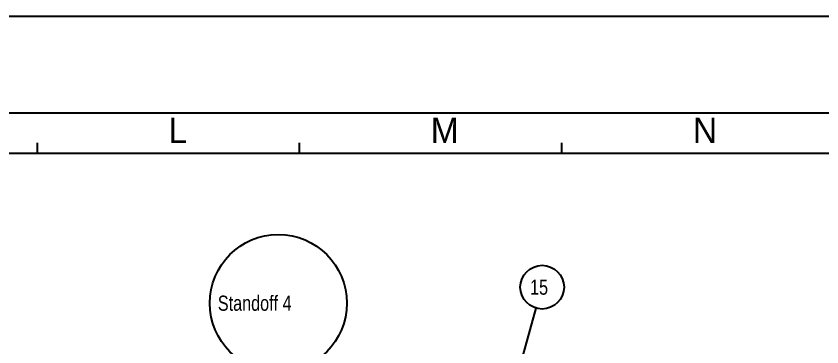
# Model space of a CAD drawing. Header units: millimetres. Extents: x 0 to 841, y 0 to 594.
# Drawn here: x 593.6 to 753.4, y 528.5 to 594 of the extents above; entities that cross this region are included whole.
import ezdxf

# ---------------------------------------------------------------- set-up
doc = ezdxf.new("R2010")
doc.units = ezdxf.units.MM
doc.header["$LTSCALE"] = 46.255
doc.layers.get('0').update_dxf_attribs({"linetype": 'CONTINUOUS'})
doc.layers.add('DETAIL', color=7, linetype='CONTINUOUS')
doc.styles.get("Standard").update_dxf_attribs({"font": 'txt', "width": 0.8})
doc.styles.add('TEXTSTYLE_2', font='txt')
doc.dimstyles.get("Standard").update_dxf_attribs({"dimtxt": 3, "dimasz": 2.1, "dimexe": 2, "dimexo": 1, "dimtad": 1, "dimzin": 0, "dimdsep": 46, "dimtxsty": 'STANDARD', "dimblk": '_FILLED', "dimblk1": '_FILLED', "dimblk2": '_FILLED', "dimcen": 0.09, "dimazin": 0, "dimtol": 1, "dimtp": 0.01, "dimtm": 0.01, "dimtfac": 1, "dimtofl": 0, "dimtmove": 0, "dimatfit": 3, "dimldrblk": '_FILLED', "dimfxl": 1, "dimtolj": 1, "dimtzin": 0, "dimarcsym": 0})

# ---------------------------------------------------------------- blocks, each defined once
blk = doc.blocks.new('_FILLED')
at = {"color": 0, "linetype": 'BYBLOCK'}
blk.add_solid([(0, 0), (-1, 0.167), (-1, -0.167)], dxfattribs=at)
blk = doc.blocks.new('BALLOON_BL26', base_point=(697.95, 540.32))
at = {"layer": 'DETAIL', "color": 7, "linetype": 'CONTINUOUS'}
blk.add_circle((697.95, 540.32), 4.33, dxfattribs=at)
at = {"layer": 'DETAIL', "color": 7, "linetype": 'CONTINUOUS', "insert": (695.55, 541.82), "char_height": 3, "width": 4.8, "attachment_point": 1, "line_spacing_factor": 0.9}
blk.add_mtext('15', dxfattribs=at)
blk = doc.blocks.new('BALLOON_BL29', base_point=(645.63, 537.15))
at = {"layer": 'DETAIL', "color": 7, "linetype": 'CONTINUOUS'}
blk.add_circle((645.63, 537.15), 13.59, dxfattribs=at)
at = {"layer": 'DETAIL', "color": 7, "linetype": 'CONTINUOUS', "insert": (633.63, 538.65), "char_height": 3, "width": 24, "attachment_point": 1, "line_spacing_factor": 0.9}
blk.add_mtext('Standoff 4', dxfattribs=at)

msp = doc.modelspace()

# ---------------------------------------------------------------- linework, layer by layer
at = {"color": 7, "linetype": 'CONTINUOUS'}
for p, q in [((0, 594), (841, 594)), ((16.34, 574.88), (819.34, 574.88)), ((597.84, 566.88), (597.84, 568.88)), ((649.84, 566.88), (649.84, 568.88)), ((701.84, 566.88), (701.84, 568.88)), ((25.84, 566.88), (809.34, 566.88))]:
    msp.add_line(p, q, dxfattribs=at)

# ---------------------------------------------------------------- block references
at = {"layer": 'DETAIL', "color": 7, "linetype": 'CONTINUOUS'}
for name, p in [('BALLOON_BL29', (645.63, 537.15)), ('BALLOON_BL26', (697.95, 540.32))]:
    msp.add_blockref(name, p, dxfattribs=at)

# ---------------------------------------------------------------- texts
at = {"color": 7, "linetype": 'CONTINUOUS', "char_height": 5, "width": 5, "attachment_point": 1, "line_spacing_factor": 0.9, "style": 'TEXTSTYLE_2'}
for s, insert in [('L', (623.84, 573.88)), ('M', (675.84, 573.88)), ('N', (727.84, 573.88))]:
    msp.add_mtext(s, dxfattribs=dict(at, insert=insert))

# ---------------------------------------------------------------- leaders
at = {"layer": 'DETAIL', "color": 7, "linetype": 'CONTINUOUS'}
msp.add_leader([(688.23, 505.39), (696.79, 536.15)], dimstyle='STANDARD', override={"dimtad": 0}, dxfattribs=at)

doc.saveas('drawing.dxf')
